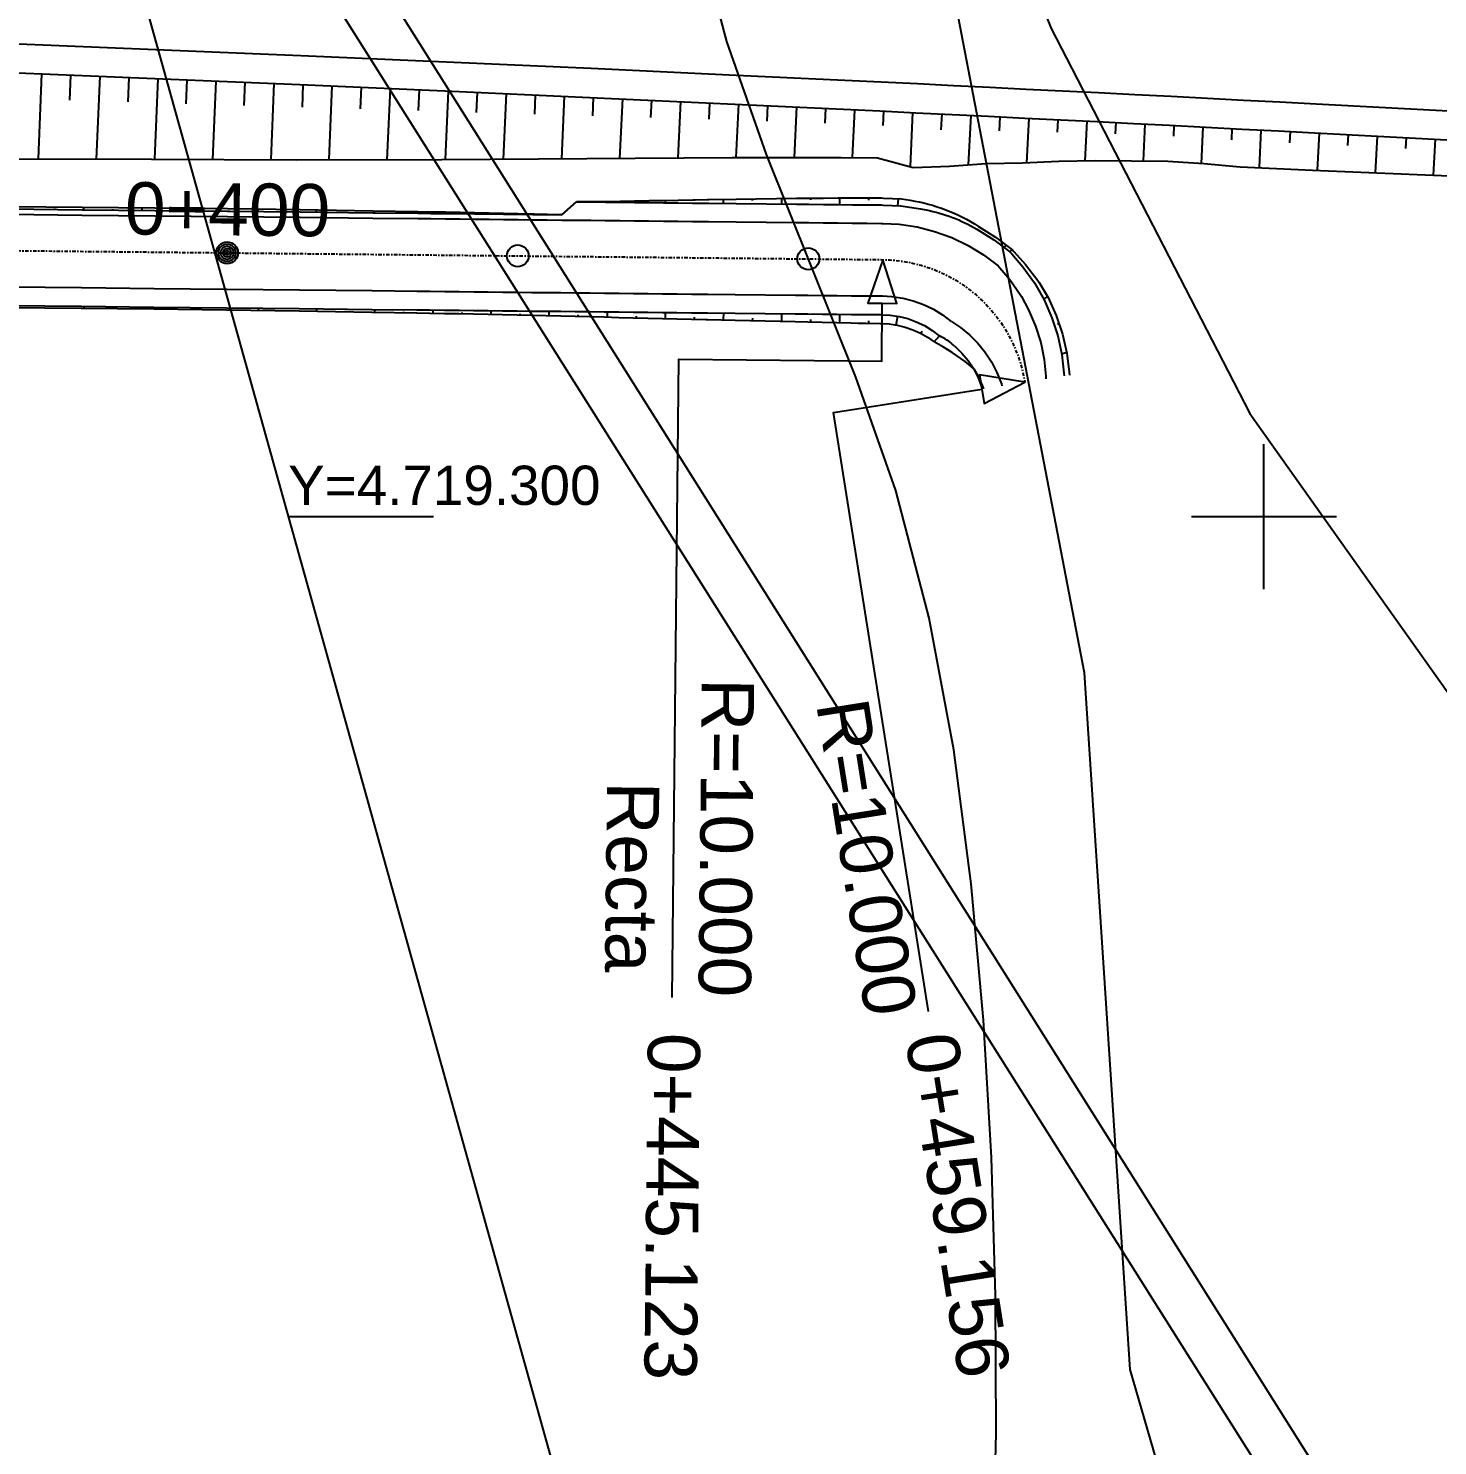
# Model space of a CAD drawing. Header units: metres. Extents: x -4 to 509425, y 7549 to 4732445.
# Drawn here: x 481015 to 481111.9, y 4719236 to 4719333.6 of the extents above; entities that cross this region are included whole.
import ezdxf
from ezdxf.enums import TextEntityAlignment as Align

# ---------------------------------------------------------------- set-up
doc = ezdxf.new("R2010")
doc.units = ezdxf.units.M
doc.header["$LTSCALE"] = 0.01
doc.header["$MEASUREMENT"] = 0
doc.linetypes.add('322308300149-PRV-PLA-PT-URB-220600-XREF_VIALES_1000$0$ACAD_ISO04W100', pattern=[30, 24, -3, 0, -3])
for name, color, linetype in [('-- cruces', 6, 'Continuous'), ('-----caminos burgos', 2, 'Continuous'), ('322308300149-PRV-PLA-PT-TRA-220201-XREF_PLANTA_1000$0$C-RAIL-EXPL', 7, 'Continuous'), ('322308300149-PRV-PLA-PT-URB-220600-XREF_VIALES_1000$0$C-G-GRID-IMPAR', 252, 'Continuous'), ('322308300149-PRV-PLA-PT-URB-220600-XREF_VIALES_1000$0$C-G-GRID-PAR', 252, 'Continuous'), ('322308300149-PRV-PLA-PT-URB-220600-XREF_VIALES_1000$0$C-ROAD-FRAIM-IMPAR', 6, 'Continuous'), ('322308300149-PRV-PLA-PT-URB-220600-XREF_VIALES_1000$0$C-ROAD-LANE', 4, 'Continuous'), ('322308300149-PRV-PLA-PT-URB-220600-XREF_VIALES_1000$0$C-ROAD-TEXT-INFO-H030 CE-MD-214_5', 1, 'Continuous'), ('cauces CHE', 4, 'Continuous')]:
    doc.layers.add(name, color=color, linetype=linetype)
for name, color, linetype, true_color in [('322308300149-PRV-PLA-PT-TRA-220201-XREF_PLANTA_1000$0$C-RAIL-SLOP-FILL', 7, 'Continuous', 0x2eb800), ('322308300149-PRV-PLA-PT-URB-220600-XREF_VIALES_1000$0$C-ROAD-CNTR-CAMINOS', 1, '322308300149-PRV-PLA-PT-URB-220600-XREF_VIALES_1000$0$ACAD_ISO04W100', 0xff0000), ('322308300149-PRV-PLA-PT-URB-220600-XREF_VIALES_1000$0$C-ROAD-TEXT-CNPK-CAMINOS-ENLACE', 1, 'Continuous', 0xff0000)]:
    doc.layers.add(name, color=color, linetype=linetype, true_color=true_color)
doc.layers.add('322308300149-PRV-PLA-PT-URB-220600-XREF_VIALES_1000$0$C-ROAD-SLOP-CUTT-CAMINOS', color=7, linetype='Continuous', lineweight=13, true_color=0xff1f1f)
doc.layers.add('322308300149-PRV-PLA-PT-URB-220600-XREF_VIALES_1000$0$C-ROAD-SLOP-FILL-CAMINOS', color=7, linetype='Continuous', lineweight=13, true_color=0x2eb800)
doc.styles.add('322308300149-PRV-PLA-PT-URB-220600-XREF_VIALES_1000$0$Standard', font='arial.ttf')

msp = doc.modelspace()

# ---------------------------------------------------------------- linework, layer by layer
at = {"layer": '-- cruces'}
for points in [[(480412.757, 4720055.433), (483223.023, 4715866.265), (480749.508, 4719797.246)], [(480774.321, 4719750.592), (483223.023, 4715866.265)]]:
    msp.add_lwpolyline(points, dxfattribs=at)
at = {"layer": '-----caminos burgos'}
for points in [[(481107.002, 4719177.261, 681.562), (481105.1, 4719191.999, 681.225), (481090.8, 4719241.3, 679.903), (481087.652, 4719289.256, 679.533), (481078.733, 4719335.663, 678.998), (481080.435, 4719345.89, 678.77)], [(481080.435, 4719345.89, 678.77), (481085.351, 4719333.599, 678.991), (481086.405, 4719331.553, 678.916), (481099.028, 4719307.095, 679.05), (481112.601, 4719287.963, 682.12), (481131.345, 4719265.212, 684.623), (481154.096, 4719238.971, 686.041), (481160.818, 4719222.941, 688.622), (481166.506, 4719201.742, 689.884), (481163.935, 4719185.034, 690.816)]]:
    msp.add_polyline3d(points, dxfattribs=at)
at = {"layer": '322308300149-PRV-PLA-PT-TRA-220201-XREF_PLANTA_1000$0$C-RAIL-EXPL', "lineweight": -3, "flags": 128}
for points in [[(481013.768, 4719332.568), (481023.75, 4719332.162), (481033.731, 4719331.743), (481043.712, 4719331.31), (481053.693, 4719330.863), (481063.672, 4719330.402), (481066.167, 4719330.285), (481068.662, 4719330.167), (481071.157, 4719330.048), (481073.652, 4719329.928), (481076.146, 4719329.807), (481078.641, 4719329.685), (481081.135, 4719329.563), (481083.63, 4719329.439), (481086.124, 4719329.315), (481088.619, 4719329.19), (481091.113, 4719329.064), (481093.608, 4719328.937), (481096.102, 4719328.81), (481098.596, 4719328.681), (481101.09, 4719328.552), (481103.585, 4719328.422), (481113.561, 4719327.892)], [(481013.768, 4719332.568), (481023.75, 4719332.162), (481033.731, 4719331.743), (481043.712, 4719331.31), (481053.693, 4719330.863), (481063.672, 4719330.402), (481066.167, 4719330.285), (481068.662, 4719330.167), (481071.157, 4719330.048), (481073.652, 4719329.928), (481076.146, 4719329.807), (481078.641, 4719329.685), (481081.135, 4719329.563), (481083.63, 4719329.439), (481086.124, 4719329.315), (481088.619, 4719329.19), (481091.113, 4719329.064), (481093.608, 4719328.937), (481096.102, 4719328.81), (481098.596, 4719328.681), (481101.09, 4719328.552), (481103.585, 4719328.422), (481113.561, 4719327.892)], [(481013.688, 4719330.569), (481023.667, 4719330.164), (481033.646, 4719329.745), (481043.624, 4719329.312), (481053.602, 4719328.865), (481063.579, 4719328.404), (481066.073, 4719328.287), (481068.567, 4719328.169), (481071.061, 4719328.05), (481073.555, 4719327.93), (481076.049, 4719327.809), (481078.543, 4719327.688), (481081.037, 4719327.565), (481083.531, 4719327.442), (481086.025, 4719327.318), (481088.518, 4719327.193), (481091.012, 4719327.067), (481093.506, 4719326.94), (481095.999, 4719326.812), (481098.493, 4719326.684), (481100.987, 4719326.555), (481103.48, 4719326.424), (481113.454, 4719325.895)], [(481013.688, 4719330.569), (481023.667, 4719330.164), (481033.646, 4719329.745), (481043.624, 4719329.312), (481053.602, 4719328.865), (481063.579, 4719328.404), (481066.073, 4719328.287), (481068.567, 4719328.169), (481071.061, 4719328.05), (481073.555, 4719327.93), (481076.049, 4719327.809), (481078.543, 4719327.688), (481081.037, 4719327.565), (481083.531, 4719327.442), (481086.025, 4719327.318), (481088.518, 4719327.193), (481091.012, 4719327.067), (481093.506, 4719326.94), (481095.999, 4719326.812), (481098.493, 4719326.684), (481100.987, 4719326.555), (481103.48, 4719326.424), (481113.454, 4719325.895)]]:
    msp.add_lwpolyline(points, dxfattribs=at)
at = {"layer": '322308300149-PRV-PLA-PT-TRA-220201-XREF_PLANTA_1000$0$C-RAIL-SLOP-FILL', "lineweight": -3}
for p, q in [((481015.882, 4719330.48), (481015.647, 4719324.628)), ((481015.882, 4719330.48), (481015.647, 4719324.628)), ((481017.881, 4719330.399), (481017.81, 4719328.666)), ((481017.881, 4719330.399), (481017.81, 4719328.666)), ((481019.879, 4719330.318), (481019.646, 4719324.613)), ((481019.879, 4719330.318), (481019.646, 4719324.613)), ((481021.877, 4719330.237), (481021.808, 4719328.547)), ((481021.877, 4719330.237), (481021.808, 4719328.547)), ((481023.876, 4719330.155), (481023.646, 4719324.598)), ((481023.876, 4719330.155), (481023.646, 4719324.598)), ((481025.874, 4719330.071), (481025.806, 4719328.428)), ((481025.874, 4719330.071), (481025.806, 4719328.428)), ((481027.872, 4719329.987), (481027.646, 4719324.588)), ((481027.872, 4719329.987), (481027.646, 4719324.588)), ((481029.87, 4719329.903), (481029.803, 4719328.307)), ((481029.87, 4719329.903), (481029.803, 4719328.307)), ((481031.869, 4719329.819), (481031.646, 4719324.579)), ((481031.869, 4719329.819), (481031.646, 4719324.579)), ((481033.867, 4719329.735), (481033.801, 4719328.187)), ((481033.867, 4719329.735), (481033.801, 4719328.187)), ((481035.865, 4719329.648), (481035.647, 4719324.579)), ((481035.865, 4719329.648), (481035.647, 4719324.579)), ((481037.863, 4719329.562), (481037.799, 4719328.068)), ((481037.863, 4719329.562), (481037.799, 4719328.068)), ((481039.861, 4719329.475), (481039.648, 4719324.587)), ((481039.861, 4719329.475), (481039.648, 4719324.587)), ((481041.859, 4719329.388), (481041.796, 4719327.949)), ((481041.859, 4719329.388), (481041.796, 4719327.949)), ((481043.858, 4719329.301), (481043.65, 4719324.595)), ((481043.858, 4719329.301), (481043.65, 4719324.595)), ((481045.856, 4719329.212), (481045.794, 4719327.83)), ((481045.856, 4719329.212), (481045.794, 4719327.83)), ((481047.854, 4719329.122), (481047.652, 4719324.617)), ((481047.854, 4719329.122), (481047.652, 4719324.617)), ((481049.852, 4719329.033), (481049.792, 4719327.711)), ((481049.852, 4719329.033), (481049.792, 4719327.711)), ((481051.85, 4719328.943), (481051.655, 4719324.638)), ((481051.85, 4719328.943), (481051.655, 4719324.638)), ((481053.847, 4719328.854), (481053.79, 4719327.592)), ((481053.847, 4719328.854), (481053.79, 4719327.592)), ((481055.845, 4719328.761), (481055.658, 4719324.665)), ((481055.845, 4719328.761), (481055.658, 4719324.665)), ((481057.843, 4719328.669), (481057.788, 4719327.473)), ((481057.843, 4719328.669), (481057.788, 4719327.473)), ((481059.841, 4719328.577), (481059.661, 4719324.698)), ((481059.841, 4719328.577), (481059.661, 4719324.698)), ((481061.839, 4719328.485), (481061.786, 4719327.354)), ((481061.839, 4719328.485), (481061.786, 4719327.354)), ((481063.837, 4719328.392), (481063.665, 4719324.73)), ((481063.837, 4719328.392), (481063.665, 4719324.73)), ((481065.835, 4719328.298), (481065.784, 4719327.229)), ((481065.835, 4719328.298), (481065.784, 4719327.229)), ((481067.832, 4719328.204), (481067.668, 4719324.73)), ((481067.832, 4719328.204), (481067.668, 4719324.73)), ((481069.83, 4719328.109), (481069.782, 4719327.093)), ((481069.83, 4719328.109), (481069.782, 4719327.093)), ((481071.828, 4719328.013), (481071.67, 4719324.717)), ((481071.828, 4719328.013), (481071.67, 4719324.717)), ((481073.826, 4719327.917), (481073.778, 4719326.933)), ((481073.826, 4719327.917), (481073.778, 4719326.933)), ((481075.823, 4719327.82), (481075.643, 4719324.1)), ((481075.823, 4719327.82), (481075.643, 4719324.1)), ((481077.821, 4719327.723), (481077.768, 4719326.637)), ((481077.821, 4719327.723), (481077.768, 4719326.637)), ((481079.818, 4719327.625), (481079.651, 4719324.222)), ((481079.818, 4719327.625), (481079.651, 4719324.222)), ((481081.816, 4719327.527), (481081.769, 4719326.565)), ((481081.816, 4719327.527), (481081.769, 4719326.565)), ((481083.814, 4719327.428), (481083.661, 4719324.36)), ((481083.814, 4719327.428), (481083.661, 4719324.36)), ((481085.811, 4719327.328), (481085.768, 4719326.466)), ((481085.811, 4719327.328), (481085.768, 4719326.466)), ((481087.809, 4719327.228), (481087.672, 4719324.506)), ((481087.809, 4719327.228), (481087.672, 4719324.506)), ((481089.806, 4719327.128), (481089.766, 4719326.343)), ((481089.806, 4719327.128), (481089.766, 4719326.343)), ((481091.804, 4719327.027), (481091.675, 4719324.494)), ((481091.804, 4719327.027), (481091.675, 4719324.494)), ((481093.801, 4719326.925), (481093.763, 4719326.183)), ((481093.801, 4719326.925), (481093.763, 4719326.183)), ((481095.798, 4719326.823), (481095.67, 4719324.322)), ((481095.798, 4719326.823), (481095.67, 4719324.322)), ((481097.796, 4719326.72), (481097.756, 4719325.949)), ((481097.796, 4719326.72), (481097.756, 4719325.949)), ((481099.793, 4719326.617), (481099.659, 4719324.025)), ((481099.793, 4719326.617), (481099.659, 4719324.025)), ((481101.79, 4719326.513), (481101.75, 4719325.739)), ((481101.79, 4719326.513), (481101.75, 4719325.739)), ((481103.788, 4719326.408), (481103.653, 4719323.848)), ((481103.788, 4719326.408), (481103.653, 4719323.848)), ((481105.785, 4719326.302), (481105.745, 4719325.54)), ((481105.785, 4719326.302), (481105.745, 4719325.54)), ((481107.782, 4719326.196), (481107.648, 4719323.675)), ((481107.782, 4719326.196), (481107.648, 4719323.675)), ((481109.779, 4719326.09), (481109.739, 4719325.34)), ((481109.779, 4719326.09), (481109.739, 4719325.34)), ((481111.776, 4719325.984), (481111.643, 4719323.502)), ((481111.776, 4719325.984), (481111.643, 4719323.502))]:
    msp.add_line(p, q, dxfattribs=at)
at = {"layer": '322308300149-PRV-PLA-PT-TRA-220201-XREF_PLANTA_1000$0$C-RAIL-SLOP-FILL', "lineweight": -3, "flags": 128}
msp.add_lwpolyline([(481013.451, 4719324.637), (481023.437, 4719324.598), (481033.425, 4719324.574), (481043.416, 4719324.594), (481053.41, 4719324.647), (481063.407, 4719324.729), (481065.905, 4719324.733), (481068.404, 4719324.729), (481070.902, 4719324.72), (481073.4, 4719324.71), (481075.866, 4719324.04), (481078.369, 4719324.128), (481080.877, 4719324.312), (481083.377, 4719324.346), (481085.882, 4719324.466), (481088.384, 4719324.522), (481090.882, 4719324.505), (481093.38, 4719324.47), (481095.871, 4719324.309), (481098.359, 4719324.088), (481100.852, 4719323.966), (481103.346, 4719323.862), (481113.321, 4719323.429)], dxfattribs=at)
msp.add_lwpolyline([(481013.451, 4719324.637), (481023.437, 4719324.598), (481033.425, 4719324.574), (481043.416, 4719324.594), (481053.41, 4719324.647), (481063.407, 4719324.729), (481065.905, 4719324.733), (481068.404, 4719324.729), (481070.902, 4719324.72), (481073.4, 4719324.71), (481075.866, 4719324.04), (481078.369, 4719324.128), (481080.877, 4719324.312), (481083.377, 4719324.346), (481085.882, 4719324.466), (481088.384, 4719324.522), (481090.882, 4719324.505), (481093.38, 4719324.47), (481095.871, 4719324.309), (481098.359, 4719324.088), (481100.852, 4719323.966), (481103.346, 4719323.862), (481113.321, 4719323.429)], dxfattribs=at)
at = {"layer": '322308300149-PRV-PLA-PT-URB-220600-XREF_VIALES_1000$0$C-G-GRID-IMPAR', "lineweight": -3, "flags": 128}
for points in [[(481100, 4719295), (481100, 4719305)], [(481032.845, 4719300), (481042.845, 4719300)], [(481095, 4719300), (481105, 4719300)]]:
    msp.add_lwpolyline(points, dxfattribs=at)
at = {"layer": '322308300149-PRV-PLA-PT-URB-220600-XREF_VIALES_1000$0$C-G-GRID-PAR', "lineweight": -3, "flags": 128}
for points in [[(481100, 4719295), (481100, 4719305)], [(481100, 4719295), (481100, 4719305)], [(481095, 4719300), (481105, 4719300)], [(481095, 4719300), (481105, 4719300)]]:
    msp.add_lwpolyline(points, dxfattribs=at)
at = {"layer": '322308300149-PRV-PLA-PT-URB-220600-XREF_VIALES_1000$0$C-ROAD-CNTR-CAMINOS', "lineweight": -3, "flags": 128}
msp.add_lwpolyline([(480654.125, 4719344.996), (480654.263, 4719330.82, 0.419199), (480674.797, 4719311.022), (480819.452, 4719314.889, 0.054793), (480825.947, 4719315.779, -0.057657), (480832.784, 4719316.676), (480966.037, 4719318.716, -0.006436), (480973.76, 4719318.734), (481073.767, 4719317.69, -0.365957), (481083.539, 4719309.255)], format="xyb", dxfattribs=at)
at = {"layer": '322308300149-PRV-PLA-PT-URB-220600-XREF_VIALES_1000$0$C-ROAD-FRAIM-IMPAR', "lineweight": -3, "flags": 128}
msp.add_lwpolyline([(480925.439, 4719685.092), (481126.931, 4718962.665), (481367.74, 4719029.829), (481166.248, 4719752.256), (480925.439, 4719685.092)], dxfattribs=at)
at = {"layer": '322308300149-PRV-PLA-PT-URB-220600-XREF_VIALES_1000$0$C-ROAD-LANE', "lineweight": -3, "flags": 128}
for points in [[(481013.673, 4719320.818), (481018.673, 4719320.765), (481023.673, 4719320.713), (481028.672, 4719320.661), (481033.672, 4719320.609), (481038.672, 4719320.557), (481041.776, 4719320.524), (481042.672, 4719320.515), (481043.672, 4719320.504), (481044.672, 4719320.494), (481045.671, 4719320.484), (481046.671, 4719320.473), (481047.671, 4719320.463), (481048.671, 4719320.452), (481049.671, 4719320.442), (481049.775, 4719320.441), (481050.671, 4719320.431), (481051.671, 4719320.421), (481052.671, 4719320.41), (481053.671, 4719320.4), (481054.671, 4719320.39), (481055.671, 4719320.379), (481056.671, 4719320.369), (481057.671, 4719320.358), (481058.671, 4719320.348), (481059.671, 4719320.337), (481060.671, 4719320.327), (481061.671, 4719320.316), (481061.775, 4719320.315), (481063.67, 4719320.296), (481067.808, 4719320.252), (481068.67, 4719320.243), (481069.67, 4719320.233), (481070.67, 4719320.223), (481071.67, 4719320.212), (481072.145, 4719320.207), (481072.67, 4719320.202), (481073.67, 4719320.191), (481073.793, 4719320.19), (481074.887, 4719320.13), (481076.123, 4719319.946), (481077.334, 4719319.639), (481078.509, 4719319.213), (481079.635, 4719318.671), (481080.701, 4719318.02), (481081.697, 4719317.266)], [(481081.707, 4719317.258), (481081.818, 4719317.139), (481082.511, 4719316.316), (481083.215, 4719315.3), (481083.303, 4719315.156), (481083.806, 4719314.23), (481084.279, 4719313.119), (481084.634, 4719311.98), (481084.868, 4719310.824), (481084.983, 4719309.665), (481084.99, 4719309.491)], [(481013.621, 4719315.818), (481018.621, 4719315.766), (481023.62, 4719315.714), (481028.62, 4719315.661), (481033.62, 4719315.609), (481038.62, 4719315.557), (481041.724, 4719315.525), (481042.619, 4719315.515), (481043.619, 4719315.505), (481044.619, 4719315.494), (481045.619, 4719315.484), (481046.619, 4719315.473), (481047.619, 4719315.463), (481048.619, 4719315.453), (481049.619, 4719315.442), (481049.723, 4719315.441), (481050.619, 4719315.432), (481051.619, 4719315.421), (481052.619, 4719315.411), (481053.619, 4719315.4), (481054.619, 4719315.39), (481055.619, 4719315.379), (481056.619, 4719315.369), (481057.619, 4719315.359), (481058.619, 4719315.348), (481059.619, 4719315.338), (481060.618, 4719315.327), (481061.618, 4719315.317), (481061.722, 4719315.316), (481063.618, 4719315.296), (481067.756, 4719315.253), (481068.618, 4719315.244), (481069.618, 4719315.233), (481070.618, 4719315.223), (481071.618, 4719315.212), (481072.093, 4719315.207), (481072.618, 4719315.202), (481073.618, 4719315.191), (481073.741, 4719315.19), (481074.397, 4719315.155), (481075.139, 4719315.044), (481075.865, 4719314.86), (481076.57, 4719314.604), (481077.246, 4719314.279), (481077.886, 4719313.888), (481078.483, 4719313.436)], [(481078.489, 4719313.431), (481078.574, 4719313.381), (481079.123, 4719313.014), (481079.727, 4719312.521), (481079.807, 4719312.448), (481080.286, 4719311.961), (481080.793, 4719311.336), (481081.24, 4719310.653), (481081.62, 4719309.916), (481081.928, 4719309.132), (481081.967, 4719309.011)]]:
    msp.add_lwpolyline(points, dxfattribs=at)
at = {"layer": '322308300149-PRV-PLA-PT-URB-220600-XREF_VIALES_1000$0$C-ROAD-SLOP-CUTT-CAMINOS', "lineweight": -3, "flags": 128}
for points in [[(481051.675, 4719320.795), (481052.684, 4719321.689)], [(481051.675, 4719320.785), (481052.684, 4719321.674)], [(481052.684, 4719321.689), (481054.685, 4719321.693), (481055.685, 4719321.714), (481056.685, 4719321.736), (481057.685, 4719321.758), (481058.686, 4719321.773), (481059.686, 4719321.788), (481060.686, 4719321.804), (481061.686, 4719321.822), (481061.79, 4719321.823), (481063.687, 4719321.855), (481067.825, 4719321.917), (481068.688, 4719321.925), (481069.688, 4719321.933), (481070.688, 4719321.937), (481071.688, 4719321.939), (481072.163, 4719321.939), (481072.688, 4719321.939), (481073.688, 4719321.936), (481073.811, 4719321.935), (481075.059, 4719321.875)], [(481052.684, 4719321.674), (481053.684, 4719321.664), (481054.684, 4719321.654), (481055.684, 4719321.643), (481056.684, 4719321.633), (481057.684, 4719321.622), (481058.684, 4719321.612), (481059.684, 4719321.601), (481060.684, 4719321.591), (481061.684, 4719321.581), (481061.788, 4719321.579), (481063.684, 4719321.56), (481067.821, 4719321.516), (481068.683, 4719321.507), (481069.683, 4719321.497), (481070.683, 4719321.487), (481071.683, 4719321.476), (481072.158, 4719321.471), (481072.683, 4719321.466), (481073.683, 4719321.455), (481073.806, 4719321.454), (481075.011, 4719321.388), (481076.372, 4719321.185)], [(481054.787, 4719321.696), (481054.787, 4719321.653)], [(481056.788, 4719321.738), (481056.787, 4719321.706)], [(481058.788, 4719321.774), (481058.786, 4719321.611)], [(481060.788, 4719321.806), (481060.788, 4719321.741)], [(481062.789, 4719321.84), (481062.786, 4719321.569)], [(481064.789, 4719321.872), (481064.788, 4719321.775)], [(481066.79, 4719321.901), (481066.786, 4719321.527)], [(481068.79, 4719321.926), (481068.789, 4719321.8)], [(481070.79, 4719321.937), (481070.786, 4719321.485)], [(481072.79, 4719321.939), (481072.789, 4719321.796)], [(481074.824, 4719321.886), (481074.784, 4719321.401)], [(481052.513, 4719321.523), (481052.513, 4719321.527)], [(481080.239, 4719319.782), (481081.413, 4719319.065), (481082.51, 4719318.234)], [(481080.349, 4719319.985), (481081.531, 4719319.238), (481082.651, 4719318.402)], [(481080.593, 4719319.831), (481080.559, 4719319.772)], [(481082.269, 4719318.687), (481082.136, 4719318.517)], [(481082.662, 4719318.394), (481082.52, 4719318.225)], [(481082.52, 4719318.225), (481082.644, 4719318.096), (481083.416, 4719317.199), (481084.204, 4719316.088), (481084.303, 4719315.93), (481084.868, 4719314.915), (481085.405, 4719313.695), (481085.811, 4719312.44), (481086.086, 4719311.164), (481086.228, 4719309.882), (481086.239, 4719309.69)], [(481082.662, 4719318.394), (481082.789, 4719318.264), (481083.59, 4719317.368), (481084.428, 4719316.266), (481084.533, 4719316.108), (481085.138, 4719315.089), (481085.699, 4719313.845), (481086.13, 4719312.564), (481086.436, 4719311.262), (481086.603, 4719309.947), (481086.616, 4719309.75)], [(481083.981, 4719316.853), (481083.922, 4719316.801)], [(481085.101, 4719315.153), (481084.833, 4719314.978)], [(481013.606, 4719314.388), (481018.606, 4719314.344), (481023.606, 4719314.301), (481028.605, 4719314.242), (481033.605, 4719314.159), (481038.604, 4719314.075), (481041.708, 4719314.025), (481042.604, 4719314.011), (481043.604, 4719313.994), (481044.603, 4719313.977), (481045.603, 4719313.958), (481046.603, 4719313.939), (481047.603, 4719313.918), (481048.603, 4719313.897), (481049.603, 4719313.874), (481049.707, 4719313.872), (481050.602, 4719313.851), (481051.602, 4719313.827), (481052.602, 4719313.801), (481053.602, 4719313.775), (481054.602, 4719313.748), (481055.601, 4719313.72), (481056.601, 4719313.691), (481057.601, 4719313.661), (481058.601, 4719313.639), (481059.601, 4719313.62), (481060.6, 4719313.599), (481061.6, 4719313.578), (481061.704, 4719313.576), (481063.6, 4719313.534), (481067.737, 4719313.436), (481068.599, 4719313.409), (481069.599, 4719313.381), (481070.598, 4719313.356), (481071.598, 4719313.333), (481072.073, 4719313.323), (481072.598, 4719313.313), (481073.598, 4719313.295), (481073.721, 4719313.293), (481074.211, 4719313.266), (481074.766, 4719313.186), (481075.311, 4719313.054), (481075.841, 4719312.871), (481076.353, 4719312.637), (481076.842, 4719312.356), (481077.303, 4719312.029)], [(481013.608, 4719314.531), (481018.607, 4719314.479), (481023.607, 4719314.427), (481028.607, 4719314.375), (481033.606, 4719314.323), (481038.606, 4719314.27), (481041.71, 4719314.238), (481042.606, 4719314.229), (481043.606, 4719314.218), (481044.606, 4719314.208), (481045.606, 4719314.197), (481046.606, 4719314.187), (481047.606, 4719314.176), (481048.606, 4719314.166), (481049.606, 4719314.156), (481049.71, 4719314.154), (481050.606, 4719314.145), (481051.606, 4719314.135), (481052.605, 4719314.124), (481053.605, 4719314.114), (481054.605, 4719314.103), (481055.605, 4719314.093), (481056.605, 4719314.082), (481057.605, 4719314.072), (481058.605, 4719314.062), (481059.605, 4719314.051), (481060.605, 4719314.041), (481061.605, 4719314.03), (481061.709, 4719314.029), (481063.605, 4719314.009), (481067.742, 4719313.966), (481068.605, 4719313.957), (481069.605, 4719313.947), (481070.604, 4719313.936), (481071.604, 4719313.926), (481072.079, 4719313.921), (481072.604, 4719313.915), (481073.604, 4719313.905), (481073.727, 4719313.904), (481074.271, 4719313.874), (481074.885, 4719313.782), (481075.488, 4719313.63), (481076.071, 4719313.418), (481076.631, 4719313.149), (481077.161, 4719312.825), (481077.656, 4719312.45)], [(481016.819, 4719314.36), (481016.82, 4719314.401)], [(481018.819, 4719314.343), (481018.821, 4719314.477)], [(481020.819, 4719314.325), (481020.82, 4719314.364)], [(481022.819, 4719314.308), (481022.82, 4719314.435)], [(481024.819, 4719314.287), (481024.819, 4719314.325)], [(481026.819, 4719314.263), (481026.82, 4719314.393)], [(481028.819, 4719314.238), (481028.819, 4719314.279)], [(481030.818, 4719314.205), (481030.82, 4719314.352)], [(481032.818, 4719314.172), (481032.819, 4719314.219)], [(481034.818, 4719314.138), (481034.82, 4719314.31)], [(481036.818, 4719314.105), (481036.818, 4719314.16)], [(481038.817, 4719314.072), (481038.819, 4719314.268)], [(481040.817, 4719314.039), (481040.818, 4719314.102)], [(481042.817, 4719314.007), (481042.819, 4719314.226)], [(481044.817, 4719313.973), (481044.817, 4719314.043)], [(481046.816, 4719313.934), (481046.819, 4719314.185)], [(481048.816, 4719313.892), (481048.817, 4719313.973)], [(481050.816, 4719313.846), (481050.819, 4719314.143)], [(481052.815, 4719313.796), (481052.816, 4719313.894)], [(481054.815, 4719313.742), (481054.819, 4719314.101)], [(481058.814, 4719313.635), (481058.818, 4719314.059)], [(481062.813, 4719313.551), (481062.818, 4719314.018)], [(481066.813, 4719313.458), (481066.818, 4719313.976)], [(481070.812, 4719313.351), (481070.818, 4719313.934)], [(481056.814, 4719313.684), (481056.816, 4719313.803)], [(481060.814, 4719313.595), (481060.815, 4719313.728)], [(481064.813, 4719313.505), (481064.814, 4719313.653)], [(481068.812, 4719313.403), (481068.814, 4719313.569)], [(481072.811, 4719313.309), (481072.813, 4719313.49)], [(481074.698, 4719313.196), (481074.811, 4719313.794)], [(481085.893, 4719313.268), (481085.801, 4719313.227)], [(481076.401, 4719312.61), (481076.486, 4719312.762)], [(481077.308, 4719312.026), (481077.661, 4719312.446)], [(481078.721, 4719311.72), (481078.789, 4719311.661), (481079.205, 4719311.264), (481079.647, 4719310.751), (481080.041, 4719310.184), (481080.381, 4719309.569), (481080.66, 4719308.911), (481080.697, 4719308.809)], [(481086.429, 4719311.292), (481086.08, 4719311.193)], [(481080.024, 4719310.177), (481080.34, 4719309.558), (481080.593, 4719308.899), (481080.627, 4719308.798)], [(481080.331, 4719309.575), (481080.371, 4719309.587)]]:
    msp.add_lwpolyline(points, dxfattribs=at)
for points in [[(481075.059, 4719321.875), (481075.655, 4719321.78, -0.104417), (481080.349, 4719319.985, 0.294842)], [(481076.372, 4719321.185), (481076.755, 4719321.112, -0.088107), (481080.239, 4719319.782, -1.873612)], [(481080.024, 4719310.177), (481079.714, 4719310.46, 0.043825), (481077.308, 4719312.026, 9.121416)], [(481078.721, 4719311.72), (481078.649, 4719311.786, 0.078115), (481077.661, 4719312.446, 3.431743)]]:
    msp.add_lwpolyline(points, format="xyb", dxfattribs=at)
at = {"layer": '322308300149-PRV-PLA-PT-URB-220600-XREF_VIALES_1000$0$C-ROAD-SLOP-FILL-CAMINOS', "lineweight": -3, "flags": 128}
for points in [[(481013.677, 4719321.182), (481018.677, 4719321.13), (481023.676, 4719321.077), (481028.676, 4719321.025), (481033.676, 4719320.973), (481038.676, 4719320.921), (481041.78, 4719320.888), (481042.675, 4719320.879), (481043.675, 4719320.868), (481044.675, 4719320.858), (481045.675, 4719320.848), (481046.675, 4719320.837), (481047.675, 4719320.827), (481048.675, 4719320.816), (481049.675, 4719320.806), (481049.779, 4719320.805), (481050.675, 4719320.795), (481051.675, 4719320.785)], [(481013.679, 4719321.354), (481018.679, 4719321.311), (481023.678, 4719321.268), (481028.678, 4719321.224), (481033.678, 4719321.142), (481038.677, 4719321.058), (481041.781, 4719321.007), (481042.677, 4719320.991), (481043.676, 4719320.973), (481044.676, 4719320.954), (481045.676, 4719320.934), (481046.676, 4719320.913), (481047.676, 4719320.892), (481048.676, 4719320.869), (481049.675, 4719320.845), (481049.78, 4719320.842), (481050.675, 4719320.82), (481051.675, 4719320.795)], [(481016.793, 4719321.149), (481016.794, 4719321.203)], [(481018.793, 4719321.128), (481018.795, 4719321.31)], [(481020.793, 4719321.107), (481020.794, 4719321.163)], [(481022.793, 4719321.087), (481022.795, 4719321.275)], [(481024.793, 4719321.066), (481024.793, 4719321.123)], [(481026.793, 4719321.045), (481026.795, 4719321.24)], [(481028.793, 4719321.024), (481028.793, 4719321.083)], [(481030.792, 4719321.003), (481030.794, 4719321.189)], [(481032.792, 4719320.982), (481032.793, 4719321.034)], [(481034.792, 4719320.961), (481034.794, 4719321.123)], [(481036.792, 4719320.94), (481036.793, 4719320.985)], [(481038.792, 4719320.919), (481038.793, 4719321.057)], [(481040.792, 4719320.899), (481040.792, 4719320.936)], [(481042.792, 4719320.878), (481042.793, 4719320.989)], [(481044.792, 4719320.857), (481044.792, 4719320.885)], [(481046.792, 4719320.836), (481046.792, 4719320.911)], [(481048.792, 4719320.815), (481048.792, 4719320.83)], [(481050.791, 4719320.794), (481050.792, 4719320.817)]]:
    msp.add_lwpolyline(points, dxfattribs=at)
at = {"layer": '322308300149-PRV-PLA-PT-URB-220600-XREF_VIALES_1000$0$C-ROAD-TEXT-CNPK-CAMINOS-ENLACE'}
for centre, radius in [((481028.646, 4719318.161), 0.75), ((481028.646, 4719318.161), 0.6), ((481028.646, 4719318.161), 0.45), ((481028.646, 4719318.161), 0.3), ((481028.646, 4719318.161), 0.15), ((481048.645, 4719317.952), 0.75), ((481068.644, 4719317.744), 0.75)]:
    msp.add_circle(centre, radius, dxfattribs=at)
at = {"layer": '322308300149-PRV-PLA-PT-URB-220600-XREF_VIALES_1000$0$C-ROAD-TEXT-INFO-H030 CE-MD-214_5', "lineweight": -3, "flags": 128}
for points in [[(481059.281, 4719266.892), (481059.74, 4719310.844), (481073.694, 4719310.699), (481073.735, 4719314.69), (481074.735, 4719314.68), (481073.767, 4719317.69), (481072.735, 4719314.701), (481073.735, 4719314.69)], [(481076.913, 4719265.943), (481070.383, 4719307.171), (481080.576, 4719308.786), (481080.733, 4719307.798), (481083.539, 4719309.255), (481080.42, 4719309.773), (481080.576, 4719308.786)]]:
    msp.add_lwpolyline(points, dxfattribs=at)
at = {"layer": 'cauces CHE'}
msp.add_lwpolyline([(481081.345, 4719227.477), (481081.57, 4719236.897), (481081.528, 4719246.383), (481081.241, 4719255.879), (481080.697, 4719265.339), (481079.857, 4719274.716), (481078.649, 4719283.958), (481076.966, 4719293.008), (481074.662, 4719301.797), (481071.923, 4719309.612), (481065.775, 4719324.936), (481063.03, 4719332.718), (481060.63, 4719341.804), (481058.866, 4719351.142), (481057.55, 4719360.655), (481053.782, 4719399.253), (481052.53, 4719408.762), (481050.846, 4719418.09), (481048.527, 4719427.152), (481045.84, 4719434.897)], dxfattribs=at)

# ---------------------------------------------------------------- texts
at = {"layer": '322308300149-PRV-PLA-PT-URB-220600-XREF_VIALES_1000$0$C-G-GRID-IMPAR', "style": '322308300149-PRV-PLA-PT-URB-220600-XREF_VIALES_1000$0$Standard'}
msp.add_text('Y=4.719.300', height=2.7, dxfattribs=at).set_placement((481032.846, 4719300), align=Align.BOTTOM_LEFT)
at = {"layer": '322308300149-PRV-PLA-PT-URB-220600-XREF_VIALES_1000$0$C-ROAD-TEXT-CNPK-CAMINOS-ENLACE', "style": '322308300149-PRV-PLA-PT-URB-220600-XREF_VIALES_1000$0$Standard'}
msp.add_text('0+400', height=3.6, rotation=359.40175, dxfattribs=at).set_placement((481028.678, 4719321.161), align=Align.MIDDLE_CENTER)
at = {"layer": '322308300149-PRV-PLA-PT-URB-220600-XREF_VIALES_1000$0$C-ROAD-TEXT-INFO-H030 CE-MD-214_5', "style": '322308300149-PRV-PLA-PT-URB-220600-XREF_VIALES_1000$0$Standard'}
msp.add_text('R=10.000', height=3.6, rotation=269.40174, dxfattribs=at).set_placement((481064.919, 4719288.848), align=Align.TOP_LEFT)
for s, rotation, p in [('R=10.000', 279, (481068.106, 4719286.945)), ('Recta', 269.40174, (481053.712, 4719281.789))]:
    msp.add_text(s, height=3.6, rotation=rotation, dxfattribs=at).set_placement(p, align=Align.BOTTOM_LEFT)
for s, rotation, p in [('0+445.123', 269.40174, (481059.158, 4719240.55)), ('0+459.156', 279, (481080.814, 4719240.802))]:
    msp.add_text(s, height=3.6, rotation=rotation, dxfattribs=at).set_placement(p, align=Align.MIDDLE_RIGHT)

doc.saveas('drawing.dxf')
